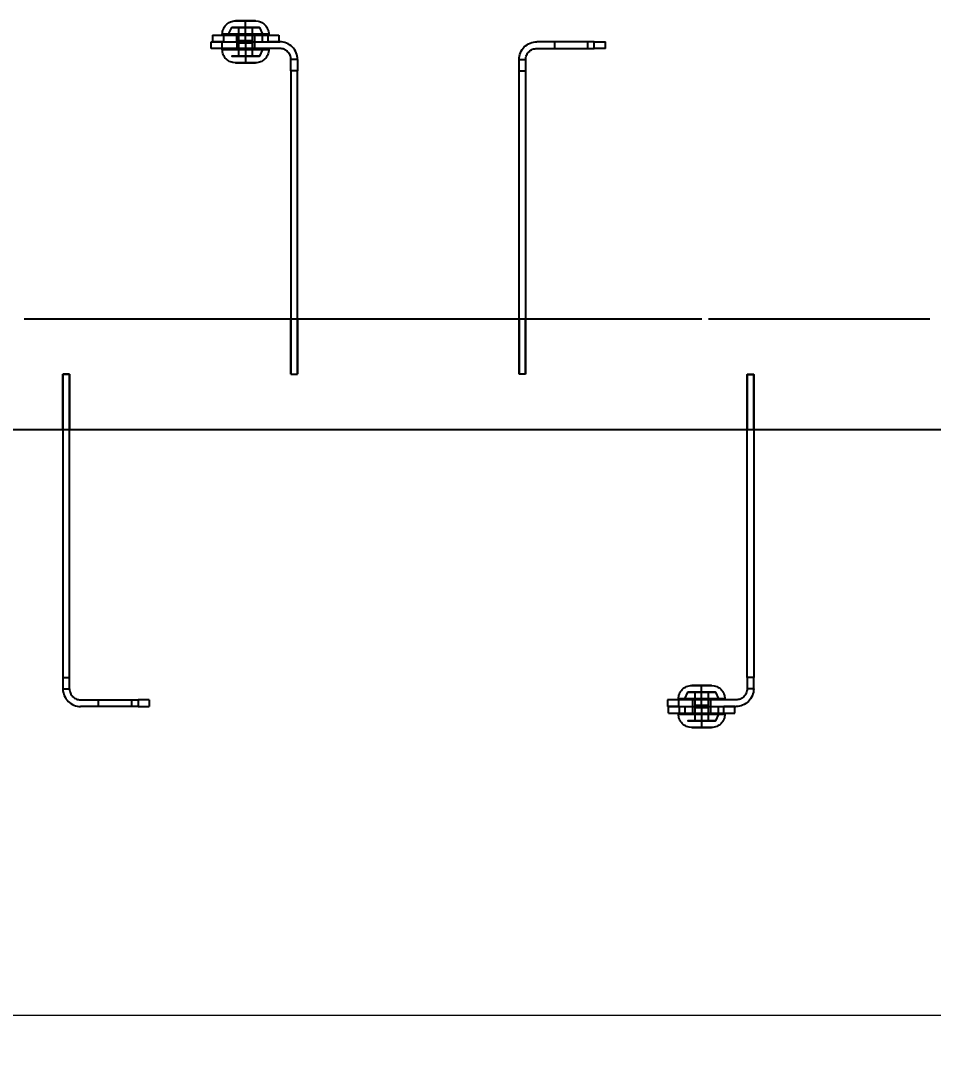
# Model space of a CAD drawing. Header units: millimetres. Extents: x 10366 to 13995, y 24552 to 29685.
# Drawn here: x 11641.7 to 12053.7, y 28548.8 to 29020.5 of the extents above; entities that cross this region are included whole.
import ezdxf

# ---------------------------------------------------------------- set-up
doc = ezdxf.new("R2010")
doc.units = ezdxf.units.MM
doc.header["$LTSCALE"] = 3
for name, color, linetype in [('Default', 7, 'Continuous'), ('Hidden_lines', 7, 'Continuous'), ('Red', 1, 'Continuous')]:
    doc.layers.add(name, color=color, linetype=linetype)
doc.styles.get("Standard").update_dxf_attribs({"font": 'arial.ttf'})
doc.dimstyles.new('MATEUSZ', dxfattribs={"dimtxt": 35, "dimasz": 16, "dimexe": 0.18, "dimexo": 0.0625, "dimgap": 0.09, "dimtad": 0, "dimdec": 0, "dimdsep": 46, "dimtxsty": 'Standard', "dimblk": 'DOT', "dimcen": 0.09, "dimse1": 1, "dimse2": 1, "dimadec": 0, "dimazin": 0, "dimtfac": 1, "dimtdec": 0, "dimtofl": 0, "dimtmove": 0, "dimatfit": 3, "dimfxl": 1, "dimtolj": 1, "dimtzin": 0, "dimlwd": 9, "dimlwe": 9, "dimarcsym": 0})

# ---------------------------------------------------------------- blocks, each defined once
blk = doc.blocks.new('_Dot')
at = {"color": 0, "linetype": 'ByBlock', "lineweight": -2}
blk.add_line((-0.5, 0), (-1, 0), dxfattribs=at)
at = {"color": 0, "linetype": 'ByBlock', "const_width": 0.5}
blk.add_lwpolyline([(-0.25, 0, 1), (0.25, 0, 1)], format="xyb", close=True, dxfattribs=at)
blk = doc.blocks.new('*D19')
at = {"color": 0, "lineweight": 9, "transparency": 16777216}
for p, q in [((11011.69, 28571.75), (12073.1, 28571.75)), ((13239.69, 28571.75), (12178.28, 28571.75))]:
    blk.add_line(p, q, dxfattribs=at)
at = {"layer": 'Defpoints', "color": 0, "transparency": 16777216}
for p in [(10995.69, 28861.08), (13255.69, 28861.08), (13255.69, 28571.75)]:
    blk.add_point(p, dxfattribs=at)
at = {"color": 0, "lineweight": 9, "transparency": 16777216, "xscale": 16, "yscale": 16, "zscale": 16, "rotation": 180}
blk.add_blockref('_Dot', (10995.69, 28571.75), dxfattribs=at)
at = {"color": 0, "lineweight": 9, "transparency": 16777216, "xscale": 16, "yscale": 16, "zscale": 16}
blk.add_blockref('_Dot', (13255.69, 28571.75), dxfattribs=at)
at = {"color": 0, "transparency": 16777216, "insert": (12125.69, 28571.75), "char_height": 35, "attachment_point": 5}
blk.add_mtext('\\A1;2260', dxfattribs=at)

msp = doc.modelspace()

# ---------------------------------------------------------------- linework, layer by layer
at = {"layer": 'Default', "color": 0}
for p, q in [((11728.18, 29014.08), (11728.18, 29011.08)), ((11733.18, 29014.08), (11733.18, 29011.08)), ((11733.18, 29014.08), (11753.18, 29014.08)), ((11753.18, 29014.08), (11753.18, 29011.08)), ((11758.18, 29014.08), (11758.18, 29011.08)), ((11727.69, 29008.08), (11727.69, 29011.08)), ((11732.69, 29011.08), (11758.67, 29011.08)), ((11732.69, 29008.08), (11732.69, 29011.08)), ((11733.18, 29011.08), (11753.18, 29011.08)), ((11900.69, 29011.08), (11874.71, 29011.08)), ((11900.69, 29008.08), (11900.69, 29011.08)), ((11905.69, 29008.08), (11905.69, 29011.08)), ((11758.67, 29008.08), (11732.69, 29008.08)), ((11874.71, 29008.08), (11900.69, 29008.08)), ((11766.69, 29003.06), (11763.69, 29003.06)), ((11866.69, 29003.06), (11869.69, 29003.06)), ((11766.69, 28998.06), (11763.69, 28998.06)), ((11763.69, 28998.06), (11763.69, 28861.23)), ((11766.69, 28861.23), (11766.69, 28998.06)), ((11866.69, 28998.06), (11869.69, 28998.06)), ((11866.69, 28861.23), (11866.69, 28998.06)), ((11869.69, 28998.06), (11869.69, 28861.23)), ((11643.21, 28886.08), (11949.21, 28886.08)), ((11952.21, 28886.08), (12052.21, 28886.08)), ((11663.69, 28861.08), (11660.69, 28861.08)), ((11660.69, 28860.88), (11660.69, 28724.1)), ((11663.69, 28860.88), (11660.69, 28860.88)), ((11662.54, 28860.88), (11661.19, 28860.88)), ((11663.69, 28724.1), (11663.69, 28860.88)), ((11763.69, 28861.23), (11763.69, 28861.08)), ((11763.69, 28861.08), (11766.69, 28861.08)), ((11766.69, 28861.08), (11766.69, 28861.23)), ((11866.69, 28861.08), (11866.69, 28861.23)), ((11869.69, 28861.08), (11866.69, 28861.08)), ((11869.69, 28861.23), (11869.69, 28861.08)), ((11969.69, 28861.08), (11972.69, 28861.08)), ((11969.69, 28724.1), (11969.69, 28860.88)), ((11969.69, 28860.88), (11972.69, 28860.88)), ((11970.76, 28860.88), (11972.69, 28860.88)), ((11972.69, 28860.88), (11972.69, 28724.1)), ((11560.69, 28836.08), (11660.69, 28836.08)), ((11663.69, 28836.08), (11969.69, 28836.08)), ((11972.69, 28836.08), (12072.69, 28836.08)), ((11660.69, 28724.1), (11663.69, 28724.1)), ((11972.69, 28724.1), (11969.69, 28724.1)), ((11660.69, 28719.1), (11663.69, 28719.1)), ((11972.69, 28719.1), (11969.69, 28719.1)), ((11668.71, 28714.08), (11694.69, 28714.08)), ((11694.69, 28714.08), (11694.69, 28711.08)), ((11699.69, 28714.08), (11699.69, 28711.08)), ((11933.69, 28714.08), (11933.69, 28711.08)), ((11964.67, 28714.08), (11938.69, 28714.08)), ((11938.69, 28714.08), (11938.69, 28711.08)), ((11694.69, 28711.08), (11668.71, 28711.08)), ((11934.18, 28708.08), (11934.18, 28711.08)), ((11938.69, 28711.08), (11964.67, 28711.08)), ((11939.18, 28711.08), (11959.18, 28711.08)), ((11939.18, 28708.08), (11939.18, 28711.08)), ((11939.18, 28708.08), (11959.18, 28708.08)), ((11959.18, 28708.08), (11959.18, 28711.08)), ((11964.18, 28708.08), (11964.18, 28711.08))]:
    msp.add_line(p, q, dxfattribs=at)
for points in [[(11728.18, 29014.08, 0), (11728.18, 29014.08, 0), (11728.18, 29014.08, 0), (11728.18, 29014.08, 0), (11728.18, 29014.08, 0), (11728.18, 29014.08, 0), (11728.18, 29014.08, 0), (11728.18, 29014.08, 0), (11728.18, 29014.08, 0), (11728.18, 29014.08, 0), (11728.18, 29014.08, 0), (11728.19, 29014.08, 0), (11728.19, 29014.08, 0), (11728.19, 29014.08, 0), (11728.22, 29014.08, 0), (11728.33, 29014.08, 0), (11728.8, 29014.08, 0), (11733.18, 29014.08, 0)], [(11753.18, 29014.08, 0), (11758.18, 29014.08, 0)], [(11727.69, 29011.08, 0), (11727.69, 29011.08, 0), (11727.69, 29011.08, 0), (11727.69, 29011.08, 0), (11727.69, 29011.08, 0), (11727.69, 29011.08, 0), (11727.69, 29011.08, 0), (11727.69, 29011.08, 0), (11727.69, 29011.08, 0), (11727.69, 29011.08, 0), (11727.69, 29011.08, 0), (11727.7, 29011.08, 0), (11727.7, 29011.08, 0), (11727.7, 29011.08, 0), (11727.73, 29011.08, 0), (11727.84, 29011.08, 0), (11728.31, 29011.08, 0), (11732.69, 29011.08, 0)], [(11733.18, 29011.08, 0), (11728.18, 29011.08, 0)], [(11758.18, 29011.08, 0), (11758.18, 29011.08, 0), (11758.18, 29011.08, 0), (11758.18, 29011.08, 0), (11758.18, 29011.08, 0), (11758.18, 29011.08, 0), (11758.18, 29011.08, 0), (11758.18, 29011.08, 0), (11758.18, 29011.08, 0), (11758.18, 29011.08, 0), (11758.18, 29011.08, 0), (11758.18, 29011.08, 0), (11758.18, 29011.08, 0), (11758.18, 29011.08, 0), (11758.15, 29011.08, 0), (11758.04, 29011.08, 0), (11757.57, 29011.08, 0), (11753.18, 29011.08, 0)], [(11766.69, 29003.06, 0), (11766.65, 29003.86, 0), (11766.54, 29004.65, 0), (11766.34, 29005.43, 0), (11766.07, 29006.17, 0), (11765.72, 29006.89, 0), (11765.31, 29007.56, 0), (11764.84, 29008.2, 0), (11764.3, 29008.78, 0), (11763.72, 29009.3, 0), (11763.09, 29009.76, 0), (11762.41, 29010.16, 0), (11761.7, 29010.49, 0), (11760.97, 29010.75, 0), (11760.22, 29010.93, 0), (11759.45, 29011.05, 0), (11758.67, 29011.08, 0)], [(11866.69, 29003.06, 0), (11866.73, 29003.86, 0), (11866.85, 29004.65, 0), (11867.05, 29005.43, 0), (11867.32, 29006.17, 0), (11867.67, 29006.89, 0), (11868.08, 29007.56, 0), (11868.55, 29008.2, 0), (11869.09, 29008.78, 0), (11869.67, 29009.3, 0), (11870.3, 29009.76, 0), (11870.98, 29010.16, 0), (11871.68, 29010.49, 0), (11872.42, 29010.75, 0), (11873.17, 29010.93, 0), (11873.94, 29011.05, 0), (11874.71, 29011.08, 0)], [(11900.69, 29011.08, 0), (11905.69, 29011.08, 0)], [(11732.69, 29008.08, 0), (11727.69, 29008.08, 0)], [(11763.69, 29003.06, 0), (11763.67, 29003.57, 0), (11763.59, 29004.07, 0), (11763.47, 29004.56, 0), (11763.29, 29005.03, 0), (11763.08, 29005.47, 0), (11762.82, 29005.9, 0), (11762.52, 29006.29, 0), (11762.18, 29006.65, 0), (11761.82, 29006.98, 0), (11761.42, 29007.27, 0), (11761, 29007.51, 0), (11760.56, 29007.72, 0), (11760.1, 29007.88, 0), (11759.63, 29007.99, 0), (11759.16, 29008.06, 0), (11758.67, 29008.08, 0)], [(11869.69, 29003.06, 0), (11869.72, 29003.57, 0), (11869.8, 29004.07, 0), (11869.92, 29004.56, 0), (11870.09, 29005.03, 0), (11870.31, 29005.47, 0), (11870.57, 29005.9, 0), (11870.87, 29006.29, 0), (11871.21, 29006.65, 0), (11871.57, 29006.98, 0), (11871.97, 29007.27, 0), (11872.39, 29007.51, 0), (11872.83, 29007.72, 0), (11873.29, 29007.88, 0), (11873.76, 29007.99, 0), (11874.23, 29008.06, 0), (11874.71, 29008.08, 0)], [(11905.69, 29008.08, 0), (11905.69, 29008.08, 0), (11905.69, 29008.08, 0), (11905.69, 29008.08, 0), (11905.69, 29008.08, 0), (11905.69, 29008.08, 0), (11905.69, 29008.08, 0), (11905.69, 29008.08, 0), (11905.69, 29008.08, 0), (11905.69, 29008.08, 0), (11905.69, 29008.08, 0), (11905.69, 29008.08, 0), (11905.69, 29008.08, 0), (11905.69, 29008.08, 0), (11905.66, 29008.08, 0), (11905.55, 29008.08, 0), (11905.08, 29008.08, 0), (11900.69, 29008.08, 0)], [(11763.69, 28998.06, 0), (11763.69, 29003.06, 0)], [(11766.69, 29003.06, 0), (11766.69, 29003.06, 0), (11766.69, 29003.06, 0), (11766.69, 29003.06, 0), (11766.69, 29003.06, 0), (11766.69, 29003.06, 0), (11766.69, 29003.06, 0), (11766.69, 29003.06, 0), (11766.69, 29003.06, 0), (11766.69, 29003.06, 0), (11766.69, 29003.06, 0), (11766.69, 29003.06, 0), (11766.69, 29003.06, 0), (11766.69, 29003.05, 0), (11766.69, 29003.03, 0), (11766.69, 29002.92, 0), (11766.69, 29002.45, 0), (11766.69, 28998.06, 0)], [(11866.69, 28998.06, 0), (11866.69, 29003.06, 0)], [(11869.69, 29003.06, 0), (11869.69, 29003.06, 0), (11869.69, 29003.06, 0), (11869.69, 29003.06, 0), (11869.69, 29003.06, 0), (11869.69, 29003.06, 0), (11869.69, 29003.06, 0), (11869.69, 29003.06, 0), (11869.69, 29003.06, 0), (11869.69, 29003.06, 0), (11869.69, 29003.06, 0), (11869.69, 29003.06, 0), (11869.69, 29003.06, 0), (11869.69, 29003.05, 0), (11869.69, 29003.03, 0), (11869.69, 29002.92, 0), (11869.69, 29002.45, 0), (11869.69, 28998.06, 0)], [(11763.69, 28886.08, 0), (11763.69, 28886.08, 0), (11763.69, 28886.08, 0), (11763.69, 28886.08, 0), (11763.69, 28886.08, 0), (11763.69, 28886.08, 0), (11763.69, 28886.08, 0), (11763.69, 28886.08, 0), (11763.69, 28886.08, 0), (11763.69, 28886.08, 0), (11763.69, 28886.08, 0), (11763.69, 28886.07, 0), (11763.69, 28886.03, 0), (11763.69, 28885.64, 0), (11763.69, 28883.67, 0), (11763.69, 28861.23, 0)], [(11766.69, 28886.08, 0), (11766.69, 28886.08, 0), (11766.69, 28886.08, 0), (11766.69, 28886.08, 0), (11766.69, 28886.08, 0), (11766.69, 28886.08, 0), (11766.69, 28886.08, 0), (11766.69, 28886.08, 0), (11766.69, 28886.08, 0), (11766.69, 28886.08, 0), (11766.69, 28886.08, 0), (11766.69, 28886.07, 0), (11766.69, 28886.03, 0), (11766.69, 28885.64, 0), (11766.69, 28883.67, 0), (11766.69, 28861.23, 0)], [(11866.69, 28886.08, 0), (11866.69, 28886.08, 0), (11866.69, 28886.08, 0), (11866.69, 28886.08, 0), (11866.69, 28886.08, 0), (11866.69, 28886.08, 0), (11866.69, 28886.08, 0), (11866.69, 28886.08, 0), (11866.69, 28886.08, 0), (11866.69, 28886.08, 0), (11866.69, 28886.08, 0), (11866.69, 28886.07, 0), (11866.69, 28886.03, 0), (11866.69, 28885.64, 0), (11866.69, 28883.67, 0), (11866.69, 28861.23, 0)], [(11869.69, 28886.08, 0), (11869.69, 28886.08, 0), (11869.69, 28886.08, 0), (11869.69, 28886.08, 0), (11869.69, 28886.08, 0), (11869.69, 28886.08, 0), (11869.69, 28886.08, 0), (11869.69, 28886.08, 0), (11869.69, 28886.08, 0), (11869.69, 28886.08, 0), (11869.69, 28886.08, 0), (11869.69, 28886.07, 0), (11869.69, 28886.03, 0), (11869.69, 28885.64, 0), (11869.69, 28883.67, 0), (11869.69, 28861.23, 0)], [(11660.69, 28860.88, 0), (11660.69, 28836.08, 0)], [(11663.69, 28836.08, 0), (11663.69, 28836.08, 0), (11663.69, 28836.08, 0), (11663.69, 28836.08, 0), (11663.69, 28836.08, 0), (11663.69, 28836.08, 0), (11663.69, 28836.08, 0), (11663.69, 28836.08, 0), (11663.69, 28836.08, 0), (11663.69, 28836.08, 0), (11663.69, 28836.09, 0), (11663.69, 28836.1, 0), (11663.69, 28836.13, 0), (11663.69, 28836.53, 0), (11663.69, 28838.49, 0), (11663.69, 28860.88, 0)], [(11969.69, 28836.08, 0), (11969.69, 28836.08, 0), (11969.69, 28836.08, 0), (11969.69, 28836.08, 0), (11969.69, 28836.08, 0), (11969.69, 28836.08, 0), (11969.69, 28836.08, 0), (11969.69, 28836.08, 0), (11969.69, 28836.08, 0), (11969.69, 28836.08, 0), (11969.69, 28836.09, 0), (11969.69, 28836.1, 0), (11969.69, 28836.13, 0), (11969.69, 28836.53, 0), (11969.69, 28838.49, 0), (11969.69, 28860.88, 0)], [(11972.69, 28860.88, 0), (11972.69, 28836.08, 0)], [(11660.69, 28724.1, 0), (11660.69, 28719.1, 0)], [(11663.69, 28719.1, 0), (11663.69, 28719.1, 0), (11663.69, 28719.1, 0), (11663.69, 28719.1, 0), (11663.69, 28719.1, 0), (11663.69, 28719.1, 0), (11663.69, 28719.1, 0), (11663.69, 28719.1, 0), (11663.69, 28719.1, 0), (11663.69, 28719.1, 0), (11663.69, 28719.1, 0), (11663.69, 28719.1, 0), (11663.69, 28719.11, 0), (11663.69, 28719.11, 0), (11663.69, 28719.14, 0), (11663.69, 28719.25, 0), (11663.69, 28719.72, 0), (11663.69, 28724.1, 0)], [(11969.69, 28724.1, 0), (11969.69, 28719.1, 0)], [(11972.69, 28719.1, 0), (11972.69, 28719.1, 0), (11972.69, 28719.1, 0), (11972.69, 28719.1, 0), (11972.69, 28719.1, 0), (11972.69, 28719.1, 0), (11972.69, 28719.1, 0), (11972.69, 28719.1, 0), (11972.69, 28719.1, 0), (11972.69, 28719.1, 0), (11972.69, 28719.1, 0), (11972.69, 28719.1, 0), (11972.69, 28719.11, 0), (11972.69, 28719.11, 0), (11972.69, 28719.14, 0), (11972.69, 28719.25, 0), (11972.69, 28719.72, 0), (11972.69, 28724.1, 0)], [(11660.69, 28719.1, 0), (11660.73, 28718.3, 0), (11660.85, 28717.51, 0), (11661.05, 28716.74, 0), (11661.32, 28715.99, 0), (11661.67, 28715.28, 0), (11662.08, 28714.6, 0), (11662.55, 28713.97, 0), (11663.09, 28713.39, 0), (11663.67, 28712.87, 0), (11664.3, 28712.41, 0), (11664.98, 28712.01, 0), (11665.68, 28711.68, 0), (11666.42, 28711.42, 0), (11667.17, 28711.23, 0), (11667.94, 28711.12, 0), (11668.71, 28711.08, 0)], [(11663.69, 28719.1, 0), (11663.72, 28718.6, 0), (11663.8, 28718.1, 0), (11663.92, 28717.61, 0), (11664.09, 28717.14, 0), (11664.31, 28716.69, 0), (11664.57, 28716.27, 0), (11664.87, 28715.88, 0), (11665.21, 28715.51, 0), (11665.57, 28715.19, 0), (11665.97, 28714.9, 0), (11666.39, 28714.65, 0), (11666.83, 28714.45, 0), (11667.29, 28714.29, 0), (11667.76, 28714.18, 0), (11668.23, 28714.11, 0), (11668.71, 28714.08, 0)], [(11972.69, 28719.1, 0), (11972.65, 28718.3, 0), (11972.54, 28717.51, 0), (11972.34, 28716.74, 0), (11972.07, 28715.99, 0), (11971.72, 28715.28, 0), (11971.31, 28714.6, 0), (11970.84, 28713.97, 0), (11970.3, 28713.39, 0), (11969.72, 28712.87, 0), (11969.09, 28712.41, 0), (11968.41, 28712.01, 0), (11967.7, 28711.68, 0), (11966.97, 28711.42, 0), (11966.22, 28711.23, 0), (11965.45, 28711.12, 0), (11964.67, 28711.08, 0)], [(11969.69, 28719.1, 0), (11969.67, 28718.6, 0), (11969.59, 28718.1, 0), (11969.47, 28717.61, 0), (11969.29, 28717.14, 0), (11969.08, 28716.69, 0), (11968.82, 28716.27, 0), (11968.52, 28715.88, 0), (11968.18, 28715.51, 0), (11967.82, 28715.19, 0), (11967.42, 28714.9, 0), (11967, 28714.65, 0), (11966.56, 28714.45, 0), (11966.1, 28714.29, 0), (11965.63, 28714.18, 0), (11965.16, 28714.11, 0), (11964.67, 28714.08, 0)], [(11699.69, 28714.08, 0), (11699.69, 28714.08, 0), (11699.69, 28714.08, 0), (11699.69, 28714.08, 0), (11699.69, 28714.08, 0), (11699.69, 28714.08, 0), (11699.69, 28714.08, 0), (11699.69, 28714.08, 0), (11699.69, 28714.08, 0), (11699.69, 28714.08, 0), (11699.69, 28714.08, 0), (11699.69, 28714.08, 0), (11699.69, 28714.08, 0), (11699.69, 28714.08, 0), (11699.66, 28714.08, 0), (11699.55, 28714.08, 0), (11699.08, 28714.08, 0), (11694.69, 28714.08, 0)], [(11938.69, 28714.08, 0), (11933.69, 28714.08, 0)], [(11694.69, 28711.08, 0), (11699.69, 28711.08, 0)], [(11933.69, 28711.08, 0), (11933.69, 28711.08, 0), (11933.69, 28711.08, 0), (11933.69, 28711.08, 0), (11933.69, 28711.08, 0), (11933.69, 28711.08, 0), (11933.69, 28711.08, 0), (11933.69, 28711.08, 0), (11933.69, 28711.08, 0), (11933.69, 28711.08, 0), (11933.69, 28711.08, 0), (11933.7, 28711.08, 0), (11933.7, 28711.08, 0), (11933.7, 28711.08, 0), (11933.73, 28711.08, 0), (11933.84, 28711.08, 0), (11934.31, 28711.08, 0), (11938.69, 28711.08, 0)], [(11939.18, 28711.08, 0), (11934.18, 28711.08, 0)], [(11934.18, 28708.08, 0), (11934.18, 28708.08, 0), (11934.18, 28708.08, 0), (11934.18, 28708.08, 0), (11934.18, 28708.08, 0), (11934.18, 28708.08, 0), (11934.18, 28708.08, 0), (11934.18, 28708.08, 0), (11934.18, 28708.08, 0), (11934.18, 28708.08, 0), (11934.18, 28708.08, 0), (11934.19, 28708.08, 0), (11934.19, 28708.08, 0), (11934.19, 28708.08, 0), (11934.22, 28708.08, 0), (11934.33, 28708.08, 0), (11934.8, 28708.08, 0), (11939.18, 28708.08, 0)], [(11964.18, 28711.08, 0), (11964.18, 28711.08, 0), (11964.18, 28711.08, 0), (11964.18, 28711.08, 0), (11964.18, 28711.08, 0), (11964.18, 28711.08, 0), (11964.18, 28711.08, 0), (11964.18, 28711.08, 0), (11964.18, 28711.08, 0), (11964.18, 28711.08, 0), (11964.18, 28711.08, 0), (11964.18, 28711.08, 0), (11964.18, 28711.08, 0), (11964.18, 28711.08, 0), (11964.15, 28711.08, 0), (11964.04, 28711.08, 0), (11963.57, 28711.08, 0), (11959.18, 28711.08, 0)], [(11959.18, 28708.08, 0), (11964.18, 28708.08, 0)]]:
    msp.add_polyline3d(points, dxfattribs=at)
at = {"layer": 'Hidden_lines', "color": 0}
for p, q in [((11735.55, 29014.54), (11736.95, 29017.54)), ((11739.18, 29011.08), (11739.18, 29014.08)), ((11740.18, 29014.54), (11740.18, 29017.54)), ((11740.18, 29011.54), (11740.18, 29014.08)), ((11743.18, 29014.54), (11743.18, 29017.54)), ((11743.18, 29011.54), (11743.18, 29014.08)), ((11746.18, 29017.54), (11746.18, 29014.08)), ((11746.18, 29013.51), (11746.18, 29011.54)), ((11747.18, 29014.08), (11747.18, 29011.08)), ((11749.42, 29017.54), (11750.82, 29014.54)), ((11750.68, 29014.08), (11750.68, 29011.08)), ((11739.18, 29011.08), (11739.18, 29008.08)), ((11740.18, 29008.08), (11740.18, 29010.57)), ((11743.18, 29010.57), (11743.18, 29008.08)), ((11746.18, 29010.57), (11746.18, 29008.08)), ((11747.18, 29011.08), (11747.18, 29008.08)), ((11882.7, 29011.08), (11882.7, 29008.08)), ((11897.7, 29008.08), (11897.7, 29011.08)), ((11740.18, 29004.57), (11740.18, 29007.57)), ((11743.18, 29007.57), (11743.18, 29004.57)), ((11746.18, 29007.57), (11746.18, 29004.57)), ((11750.82, 29007.57), (11749.42, 29004.57)), ((11663.69, 28860.88), (11662.54, 28860.88)), ((11969.69, 28860.88), (11970.76, 28860.88)), ((11660.69, 28836.08), (11663.69, 28836.08)), ((11660.69, 28836.08), (11663.69, 28836.08)), ((11969.69, 28836.08), (11972.69, 28836.08)), ((11969.69, 28836.08), (11972.69, 28836.08)), ((11941.55, 28714.6), (11942.95, 28717.6)), ((11946.18, 28714.6), (11946.18, 28717.6)), ((11949.18, 28714.6), (11949.18, 28717.6)), ((11952.18, 28717.6), (11952.18, 28714.08)), ((11955.42, 28717.6), (11956.82, 28714.6)), ((11676.7, 28711.08), (11676.7, 28714.08)), ((11691.7, 28714.08), (11691.7, 28711.08)), ((11945.18, 28711.08), (11945.18, 28714.08)), ((11946.18, 28711.6), (11946.18, 28714.08)), ((11949.18, 28711.6), (11949.18, 28714.08)), ((11952.18, 28713.72), (11952.18, 28711.6)), ((11953.18, 28714.08), (11953.18, 28711.08)), ((11941.68, 28708.08), (11941.68, 28711.08)), ((11945.18, 28708.08), (11945.18, 28711.08)), ((11946.18, 28708.08), (11946.18, 28710.63)), ((11946.18, 28704.63), (11946.18, 28708.08)), ((11949.18, 28710.63), (11949.18, 28708.08)), ((11949.18, 28707.63), (11949.18, 28704.63)), ((11952.18, 28710.63), (11952.18, 28708.08)), ((11952.18, 28707.63), (11952.18, 28704.63)), ((11953.18, 28711.08), (11953.18, 28708.08)), ((11956.82, 28707.63), (11955.42, 28704.63)), ((11956.68, 28711.08), (11956.68, 28708.08))]:
    msp.add_line(p, q, dxfattribs=at)
for points in [[(11743.18, 29017.54, 0), (11736.95, 29017.54, 0)], [(11743.18, 29017.54, 0), (11749.42, 29017.54, 0)], [(11743.18, 29011.54, 0), (11741.06, 29011.54, 0), (11740.4, 29011.54, 0), (11740.23, 29011.54, 0), (11740.2, 29011.54, 0), (11740.19, 29011.54, 0), (11740.19, 29011.54, 0), (11740.18, 29011.54, 0), (11740.18, 29011.54, 0), (11740.18, 29011.54, 0), (11740.18, 29011.54, 0), (11740.18, 29011.54, 0), (11740.18, 29011.54, 0), (11740.18, 29011.54, 0), (11740.18, 29011.54, 0), (11740.18, 29011.54, 0), (11740.18, 29011.54, 0), (11740.18, 29011.54, 0), (11740.18, 29011.54, 0), (11740.18, 29011.54, 0), (11740.18, 29011.54, 0), (11740.18, 29011.54, 0), (11740.18, 29011.54, 0), (11740.18, 29011.54, 0), (11740.18, 29011.54, 0), (11740.18, 29011.54, 0), (11740.19, 29011.54, 0), (11740.19, 29011.54, 0), (11740.19, 29011.54, 0), (11740.21, 29011.54, 0), (11740.27, 29011.54, 0), (11740.55, 29011.54, 0)], [(11743.18, 29010.57, 0), (11741.06, 29010.57, 0), (11740.4, 29010.57, 0), (11740.23, 29010.57, 0), (11740.2, 29010.57, 0), (11740.19, 29010.57, 0), (11740.19, 29010.57, 0), (11740.18, 29010.57, 0), (11740.18, 29010.57, 0), (11740.18, 29010.57, 0), (11740.18, 29010.57, 0), (11740.18, 29010.57, 0), (11740.18, 29010.57, 0), (11740.18, 29010.57, 0), (11740.18, 29010.57, 0), (11740.18, 29010.57, 0), (11740.18, 29010.57, 0), (11740.18, 29010.57, 0), (11740.18, 29010.57, 0), (11740.18, 29010.57, 0), (11740.18, 29010.57, 0), (11740.18, 29010.57, 0), (11740.18, 29010.57, 0), (11740.18, 29010.57, 0), (11740.18, 29010.57, 0), (11740.18, 29010.57, 0), (11740.19, 29010.57, 0), (11740.19, 29010.57, 0), (11740.19, 29010.57, 0), (11740.21, 29010.57, 0), (11740.27, 29010.57, 0), (11740.55, 29010.57, 0)], [(11743.18, 29011.54, 0), (11746.18, 29011.54, 0)], [(11743.18, 29010.57, 0), (11746.18, 29010.57, 0)], [(11743.18, 29004.57, 0), (11736.95, 29004.57, 0)], [(11743.18, 29004.57, 0), (11749.42, 29004.57, 0)], [(11949.18, 28717.6, 0), (11942.95, 28717.6, 0)], [(11949.18, 28717.6, 0), (11955.42, 28717.6, 0)], [(11949.18, 28711.6, 0), (11947.06, 28711.6, 0), (11946.4, 28711.6, 0), (11946.23, 28711.6, 0), (11946.2, 28711.6, 0), (11946.19, 28711.6, 0), (11946.19, 28711.6, 0), (11946.18, 28711.6, 0), (11946.18, 28711.6, 0), (11946.18, 28711.6, 0), (11946.18, 28711.6, 0), (11946.18, 28711.6, 0), (11946.18, 28711.6, 0), (11946.18, 28711.6, 0), (11946.18, 28711.6, 0), (11946.18, 28711.6, 0), (11946.18, 28711.6, 0), (11946.18, 28711.6, 0), (11946.18, 28711.6, 0), (11946.18, 28711.6, 0), (11946.18, 28711.6, 0), (11946.18, 28711.6, 0), (11946.18, 28711.6, 0), (11946.18, 28711.6, 0), (11946.18, 28711.6, 0), (11946.18, 28711.6, 0), (11946.19, 28711.6, 0), (11946.19, 28711.6, 0), (11946.19, 28711.6, 0), (11946.21, 28711.6, 0), (11946.27, 28711.6, 0), (11946.55, 28711.6, 0)], [(11949.18, 28711.6, 0), (11951.31, 28711.6, 0), (11951.97, 28711.6, 0), (11952.13, 28711.6, 0), (11952.17, 28711.6, 0), (11952.18, 28711.6, 0), (11952.18, 28711.6, 0), (11952.18, 28711.6, 0), (11952.18, 28711.6, 0), (11952.18, 28711.6, 0), (11952.18, 28711.6, 0), (11952.18, 28711.6, 0), (11952.18, 28711.6, 0), (11952.18, 28711.6, 0), (11952.18, 28711.6, 0), (11952.18, 28711.6, 0), (11952.18, 28711.6, 0), (11952.18, 28711.6, 0), (11952.18, 28711.6, 0), (11952.18, 28711.6, 0), (11952.18, 28711.6, 0), (11952.18, 28711.6, 0), (11952.18, 28711.6, 0), (11952.18, 28711.6, 0), (11952.18, 28711.6, 0), (11952.18, 28711.6, 0), (11952.18, 28711.6, 0), (11952.18, 28711.6, 0), (11952.18, 28711.6, 0), (11952.16, 28711.6, 0), (11952.1, 28711.6, 0), (11951.81, 28711.6, 0)], [(11949.18, 28710.63, 0), (11947.06, 28710.63, 0), (11946.4, 28710.63, 0), (11946.23, 28710.63, 0), (11946.2, 28710.63, 0), (11946.19, 28710.63, 0), (11946.19, 28710.63, 0), (11946.18, 28710.63, 0), (11946.18, 28710.63, 0), (11946.18, 28710.63, 0), (11946.18, 28710.63, 0), (11946.18, 28710.63, 0), (11946.18, 28710.63, 0), (11946.18, 28710.63, 0), (11946.18, 28710.63, 0), (11946.18, 28710.63, 0), (11946.18, 28710.63, 0), (11946.18, 28710.63, 0), (11946.18, 28710.63, 0), (11946.18, 28710.63, 0), (11946.18, 28710.63, 0), (11946.18, 28710.63, 0), (11946.18, 28710.63, 0), (11946.18, 28710.63, 0), (11946.18, 28710.63, 0), (11946.18, 28710.63, 0), (11946.19, 28710.63, 0), (11946.19, 28710.63, 0), (11946.19, 28710.63, 0), (11946.21, 28710.63, 0), (11946.27, 28710.63, 0), (11946.55, 28710.63, 0)], [(11949.18, 28710.63, 0), (11951.31, 28710.63, 0), (11951.97, 28710.63, 0), (11952.13, 28710.63, 0), (11952.17, 28710.63, 0), (11952.18, 28710.63, 0), (11952.18, 28710.63, 0), (11952.18, 28710.63, 0), (11952.18, 28710.63, 0), (11952.18, 28710.63, 0), (11952.18, 28710.63, 0), (11952.18, 28710.63, 0), (11952.18, 28710.63, 0), (11952.18, 28710.63, 0), (11952.18, 28710.63, 0), (11952.18, 28710.63, 0), (11952.18, 28710.63, 0), (11952.18, 28710.63, 0), (11952.18, 28710.63, 0), (11952.18, 28710.63, 0), (11952.18, 28710.63, 0), (11952.18, 28710.63, 0), (11952.18, 28710.63, 0), (11952.18, 28710.63, 0), (11952.18, 28710.63, 0), (11952.18, 28710.63, 0), (11952.18, 28710.63, 0), (11952.18, 28710.63, 0), (11952.18, 28710.63, 0), (11952.16, 28710.63, 0), (11952.1, 28710.63, 0), (11951.81, 28710.63, 0)], [(11949.18, 28704.63, 0), (11942.95, 28704.63, 0)], [(11949.18, 28704.63, 0), (11955.42, 28704.63, 0)]]:
    msp.add_polyline3d(points, close=True, dxfattribs=at)
for points in [[(11743.18, 29014.54, 0), (11740.3, 29014.54, 0)], [(11745.61, 29014.54, 0), (11743.18, 29014.54, 0)], [(11743.18, 29007.57, 0), (11740.3, 29007.57, 0)], [(11745.61, 29007.57, 0), (11743.18, 29007.57, 0)], [(11763.69, 28861.08, 0), (11763.69, 28886.08, 0)], [(11766.69, 28861.08, 0), (11766.69, 28886.08, 0)], [(11866.69, 28861.08, 0), (11866.69, 28886.08, 0)], [(11869.69, 28861.08, 0), (11869.69, 28886.08, 0)], [(11660.69, 28836.08, 0), (11660.69, 28836.08, 0), (11660.69, 28836.08, 0), (11660.69, 28836.08, 0), (11660.69, 28836.08, 0), (11660.69, 28836.08, 0), (11660.69, 28836.08, 0), (11660.69, 28836.08, 0), (11660.69, 28836.08, 0), (11660.69, 28836.08, 0), (11660.69, 28836.09, 0), (11660.69, 28836.1, 0), (11660.69, 28836.13, 0), (11660.69, 28836.53, 0), (11660.69, 28838.52, 0), (11660.69, 28861.08, 0)], [(11663.69, 28861.08, 0), (11663.69, 28836.08, 0)], [(11969.69, 28861.08, 0), (11969.69, 28836.08, 0)], [(11972.69, 28836.08, 0), (11972.69, 28836.08, 0), (11972.69, 28836.08, 0), (11972.69, 28836.08, 0), (11972.69, 28836.08, 0), (11972.69, 28836.08, 0), (11972.69, 28836.08, 0), (11972.69, 28836.08, 0), (11972.69, 28836.08, 0), (11972.69, 28836.08, 0), (11972.69, 28836.09, 0), (11972.69, 28836.1, 0), (11972.69, 28836.13, 0), (11972.69, 28836.53, 0), (11972.69, 28838.52, 0), (11972.69, 28861.08, 0)]]:
    msp.add_polyline3d(points, dxfattribs=at)
at = {"layer": 'Red', "color": 0}
for points in [[(11732.68, 29014.54, 0), (11732.71, 29015.12, 0), (11732.8, 29015.69, 0), (11732.94, 29016.25, 0), (11733.13, 29016.8, 0), (11733.38, 29017.33, 0), (11733.67, 29017.84, 0), (11734.02, 29018.31, 0), (11734.42, 29018.76, 0), (11734.86, 29019.16, 0), (11735.35, 29019.52, 0), (11735.85, 29019.82, 0), (11736.38, 29020.07, 0), (11736.93, 29020.27, 0), (11737.51, 29020.42, 0), (11738.09, 29020.51, 0), (11738.68, 29020.54, 0)], [(11743.18, 29014.54, 0), (11743.18, 29020.54, 0)], [(11747.68, 29020.54, 0), (11748.86, 29020.42, 0), (11749.44, 29020.27, 0), (11749.99, 29020.07, 0), (11750.52, 29019.82, 0), (11751.02, 29019.52, 0), (11751.51, 29019.16, 0), (11751.95, 29018.76, 0), (11752.35, 29018.31, 0), (11752.69, 29017.84, 0), (11752.99, 29017.33, 0), (11753.24, 29016.8, 0), (11753.43, 29016.25, 0), (11753.57, 29015.69, 0), (11753.66, 29015.12, 0), (11753.68, 29014.54, 0)], [(11740.3, 29014.54, 0), (11734.25, 29014.54, 0), (11732.88, 29014.54, 0), (11732.69, 29014.54, 0), (11732.68, 29014.54, 0), (11732.68, 29014.54, 0), (11732.68, 29014.54, 0), (11732.68, 29014.54, 0), (11732.68, 29014.54, 0), (11732.68, 29014.54, 0), (11732.68, 29014.54, 0), (11732.68, 29014.54, 0), (11732.68, 29014.54, 0), (11732.68, 29014.54, 0), (11732.68, 29014.54, 0), (11732.68, 29014.54, 0), (11732.68, 29014.54, 0), (11732.69, 29014.54, 0), (11732.69, 29014.54, 0), (11732.7, 29014.54, 0), (11732.74, 29014.54, 0), (11732.93, 29014.54, 0), (11733.74, 29014.54, 0), (11743.18, 29014.54, 0)], [(11743.18, 29014.54, 0), (11753.62, 29014.54, 0), (11753.68, 29014.54, 0), (11753.68, 29014.54, 0), (11753.68, 29014.54, 0), (11753.68, 29014.54, 0), (11753.68, 29014.54, 0), (11753.68, 29014.54, 0), (11753.68, 29014.54, 0), (11753.68, 29014.54, 0), (11753.68, 29014.54, 0), (11753.68, 29014.54, 0), (11753.68, 29014.54, 0), (11753.68, 29014.54, 0), (11753.68, 29014.54, 0), (11753.68, 29014.54, 0), (11753.68, 29014.54, 0), (11753.68, 29014.54, 0), (11753.68, 29014.54, 0), (11753.68, 29014.54, 0), (11753.68, 29014.54, 0), (11753.68, 29014.54, 0), (11753.67, 29014.54, 0), (11753.62, 29014.54, 0), (11753.43, 29014.54, 0), (11752.59, 29014.54, 0), (11745.61, 29014.54, 0)], [(11740.3, 29007.57, 0), (11734.25, 29007.57, 0), (11732.88, 29007.57, 0), (11732.69, 29007.57, 0), (11732.68, 29007.57, 0), (11732.68, 29007.57, 0), (11732.68, 29007.57, 0), (11732.68, 29007.57, 0), (11732.68, 29007.57, 0), (11732.68, 29007.57, 0), (11732.68, 29007.57, 0), (11732.68, 29007.57, 0), (11732.68, 29007.57, 0), (11732.68, 29007.57, 0), (11732.68, 29007.57, 0), (11732.68, 29007.57, 0), (11732.68, 29007.57, 0), (11732.68, 29007.57, 0), (11732.68, 29007.57, 0), (11732.68, 29007.57, 0), (11732.69, 29007.57, 0), (11732.69, 29007.57, 0), (11732.7, 29007.57, 0), (11732.74, 29007.57, 0), (11732.93, 29007.57, 0), (11733.74, 29007.57, 0), (11743.18, 29007.57, 0)], [(11738.68, 29001.57, 0), (11737.51, 29001.69, 0), (11736.93, 29001.84, 0), (11736.38, 29002.03, 0), (11735.85, 29002.28, 0), (11735.35, 29002.59, 0), (11734.86, 29002.95, 0), (11734.42, 29003.35, 0), (11734.02, 29003.79, 0), (11733.67, 29004.27, 0), (11733.38, 29004.78, 0), (11733.13, 29005.31, 0), (11732.94, 29005.85, 0), (11732.8, 29006.42, 0), (11732.71, 29006.99, 0), (11732.68, 29007.57, 0)], [(11743.18, 29007.57, 0), (11743.18, 29001.57, 0)], [(11743.18, 29007.57, 0), (11753.62, 29007.57, 0), (11753.68, 29007.57, 0), (11753.68, 29007.57, 0), (11753.68, 29007.57, 0), (11753.68, 29007.57, 0), (11753.68, 29007.57, 0), (11753.68, 29007.57, 0), (11753.68, 29007.57, 0), (11753.68, 29007.57, 0), (11753.68, 29007.57, 0), (11753.68, 29007.57, 0), (11753.68, 29007.57, 0), (11753.68, 29007.57, 0), (11753.68, 29007.57, 0), (11753.68, 29007.57, 0), (11753.68, 29007.57, 0), (11753.68, 29007.57, 0), (11753.68, 29007.57, 0), (11753.68, 29007.57, 0), (11753.68, 29007.57, 0), (11753.68, 29007.57, 0), (11753.67, 29007.57, 0), (11753.62, 29007.57, 0), (11753.43, 29007.57, 0), (11752.59, 29007.57, 0), (11745.61, 29007.57, 0)], [(11753.68, 29007.57, 0), (11753.66, 29006.99, 0), (11753.57, 29006.42, 0), (11753.43, 29005.85, 0), (11753.24, 29005.31, 0), (11752.99, 29004.78, 0), (11752.69, 29004.27, 0), (11752.35, 29003.79, 0), (11751.95, 29003.35, 0), (11751.51, 29002.95, 0), (11751.02, 29002.59, 0), (11750.52, 29002.28, 0), (11749.99, 29002.03, 0), (11749.44, 29001.84, 0), (11748.86, 29001.69, 0), (11748.27, 29001.6, 0), (11747.68, 29001.57, 0)], [(11938.68, 28714.6, 0), (11938.71, 28715.18, 0), (11938.8, 28715.75, 0), (11938.94, 28716.31, 0), (11939.13, 28716.86, 0), (11939.38, 28717.39, 0), (11939.67, 28717.9, 0), (11940.02, 28718.37, 0), (11940.42, 28718.82, 0), (11940.86, 28719.22, 0), (11941.35, 28719.58, 0), (11941.85, 28719.88, 0), (11942.38, 28720.13, 0), (11942.93, 28720.33, 0), (11943.51, 28720.48, 0), (11944.09, 28720.57, 0), (11944.68, 28720.6, 0)], [(11949.18, 28714.6, 0), (11949.18, 28720.6, 0)], [(11953.68, 28720.6, 0), (11954.86, 28720.48, 0), (11955.44, 28720.33, 0), (11955.99, 28720.13, 0), (11956.52, 28719.88, 0), (11957.02, 28719.58, 0), (11957.51, 28719.22, 0), (11957.95, 28718.82, 0), (11958.35, 28718.37, 0), (11958.69, 28717.9, 0), (11958.99, 28717.39, 0), (11959.24, 28716.86, 0), (11959.43, 28716.31, 0), (11959.57, 28715.75, 0), (11959.66, 28715.18, 0), (11959.68, 28714.6, 0)], [(11944.68, 28701.63, 0), (11943.51, 28701.75, 0), (11942.93, 28701.9, 0), (11942.38, 28702.09, 0), (11941.85, 28702.34, 0), (11941.35, 28702.65, 0), (11940.86, 28703.01, 0), (11940.42, 28703.41, 0), (11940.02, 28703.85, 0), (11939.67, 28704.33, 0), (11939.38, 28704.84, 0), (11939.13, 28705.37, 0), (11938.94, 28705.91, 0), (11938.8, 28706.48, 0), (11938.71, 28707.05, 0), (11938.68, 28707.63, 0)], [(11949.18, 28707.63, 0), (11949.18, 28701.63, 0)], [(11959.68, 28707.63, 0), (11959.66, 28707.05, 0), (11959.57, 28706.48, 0), (11959.43, 28705.91, 0), (11959.24, 28705.37, 0), (11958.99, 28704.84, 0), (11958.69, 28704.33, 0), (11958.35, 28703.85, 0), (11957.95, 28703.41, 0), (11957.51, 28703.01, 0), (11957.02, 28702.65, 0), (11956.52, 28702.34, 0), (11955.99, 28702.09, 0), (11955.44, 28701.9, 0), (11954.86, 28701.75, 0), (11954.27, 28701.66, 0), (11953.68, 28701.63, 0)]]:
    msp.add_polyline3d(points, dxfattribs=at)
for points in [[(11743.18, 29020.54, 0), (11738.68, 29020.54, 0)], [(11743.18, 29020.54, 0), (11747.68, 29020.54, 0)], [(11743.18, 29001.57, 0), (11738.68, 29001.57, 0)], [(11743.18, 29001.57, 0), (11747.68, 29001.57, 0)], [(11949.18, 28720.6, 0), (11944.68, 28720.6, 0)], [(11949.18, 28720.6, 0), (11953.68, 28720.6, 0)], [(11949.18, 28714.6, 0), (11938.68, 28714.6, 0)], [(11949.18, 28714.6, 0), (11959.68, 28714.6, 0)], [(11949.18, 28707.63, 0), (11938.68, 28707.63, 0)], [(11949.18, 28707.63, 0), (11959.68, 28707.63, 0)], [(11949.18, 28701.63, 0), (11944.68, 28701.63, 0)], [(11949.18, 28701.63, 0), (11953.68, 28701.63, 0)]]:
    msp.add_polyline3d(points, close=True, dxfattribs=at)

# ---------------------------------------------------------------- dimensions: what is measured, and where the dimension line sits
dim = msp.add_linear_dim(base=(13255.69, 28571.75), p1=(10995.69, 28861.08), p2=(13255.69, 28861.08), dimstyle='MATEUSZ')
dim.commit()
dim.dimension.update_dxf_attribs({"geometry": '*D19', "text_midpoint": (12125.69, 28571.75)})

doc.saveas('drawing.dxf')
